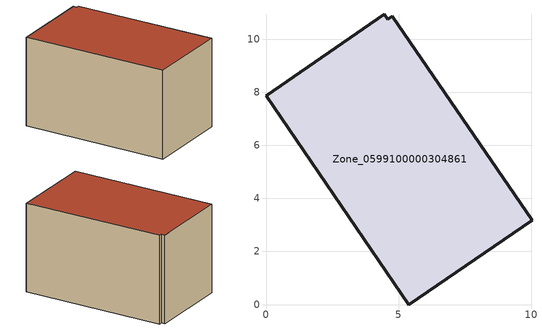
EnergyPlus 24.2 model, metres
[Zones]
Zone_0599100000304861
 floor ground (C_G): 5.39,0 0,7.88 4.46,10.94 4.59,10.75 4.76,10.87 10.03,3.18 z0
 wall outside (C_F): 5.39,0 10.03,3.18 4.76,10.87 4.59,10.75 4.46,10.94 0,7.88 5.39,0 z0:5.77
 roof outside (C_R): 0,7.88 5.39,0 10.03,3.18 4.76,10.87 4.59,10.75 4.46,10.94 z5.77
[BUILDING]
Pand.0599100000304861: North Axis=0; Terrain=City; Loads Convergence Tolerance Value=0.04; Temperature Convergence Tolerance Value=0.4; Solar Distribution=FullExterior; Maximum Number of Warmup Days=25; Minimum Number of Warmup Days=1
[Site:Location]
Rotterdam.The.Hague.AP_ZH_NLD Design_Conditions: Latitude=51.96; Longitude=4.45; Time Zone=1; Elevation=-4.5
[SITE:GROUNDTEMPERATURE:BUILDINGSURFACE]
18, 18, 18, 18, 18, 18, 18, 18, 18, 18, 18, 18
[MATERIAL] Thermal Absorptance=0.9; Solar Absorptance=0.7; Visible Absorptance=0.7
Name | Roughness | Thickness | Conductivity | Density | Specific Heat
G.TI.1946-1964 | MediumSmooth | 0.15 | 1 | 540 | 1210
F.TI.1946-1964 | Rough | 0.3 | 0.857143 | 1920 | 840
R.TI.1946-1964 | MediumRough | 0.2 | 0.277778 | 1500 | 1000
[CONSTRUCTION]
C_G: G.TI.1946-1964
C_F: F.TI.1946-1964
C_R: R.TI.1946-1964
[ZONE]
Zone_0599100000304861: Type=1; Multiplier=1; Ceiling Height=Autocalculate; Volume=Autocalculate; Floor Area=autocalculate; Part of Total Floor Area=Yes
[ZONEINFILTRATION:DESIGNFLOWRATE]
Infil_Zone_0599100000304861: Zone or ZoneList or Space or SpaceList=Zone_0599100000304861; Schedule=AlwaysOn; Design Flow Rate Calculation Method=Flow/Area; Flow Rate per Floor Area=0.003; Constant Term Coefficient=1; Temperature Term Coefficient=0; Velocity Term Coefficient=0; Velocity Squared Term Coefficient=0
[HVACTEMPLATE:ZONE:IDEALLOADSAIRSYSTEM]
Zone_0599100000304861: Maximum Heating Supply Air Temperature=50; Minimum Cooling Supply Air Temperature=13; Maximum Heating Supply Air Humidity Ratio=0.0156; Minimum Cooling Supply Air Humidity Ratio=0.0077; Heating Limit=NoLimit; Cooling Limit=NoLimit; Dehumidification Control Type=ConstantSensibleHeatRatio; Cooling Sensible Heat Ratio=0.7; Dehumidification Setpoint=60; Humidification Control Type=None; Humidification Setpoint=30; Outdoor Air Method=None; Outdoor Air Flow Rate per Person=0.00944; Outdoor Air Flow Rate per Zone Floor Area=0; Outdoor Air Flow Rate per Zone=0; Demand Controlled Ventilation Type=None; Outdoor Air Economizer Type=NoEconomizer; Heat Recovery Type=None; Sensible Heat Recovery Effectiveness=0.7; Latent Heat Recovery Effectiveness=0.65
[ZONECONTROL:THERMOSTAT]
ThermostatControl_Zone_0599100000304861: Zone or ZoneList=Zone_0599100000304861; Control Type Schedule=DualSetpointControlType; Control 1=Thermostat_Zone_0599100000304861; Temperature Difference Between Cutout And Setpoint=0
[THERMOSTATSETPOINT:DUALSETPOINT]
Thermostat_Zone_0599100000304861: Heating Setpoint Temperature Schedule=HeatingSetpoint_Zone_0599100000304861; Cooling Setpoint Temperature Schedule=CoolingSetpoint_Zone_0599100000304861
[SCHEDULE:COMPACT]
HeatingSetpoint_Zone_0599100000304861: Through: 12/31, For: AllDays, Until: 24:00, 21
CoolingSetpoint_Zone_0599100000304861: Through: 12/31, For: AllDays, Until: 24:00, 24
DualSetpointControlType: Through: 12/31, For: AllDays, Until: 24:00, 4
AlwaysOn: Through: 12/31, For: AllDays, Until: 24:00, 1
